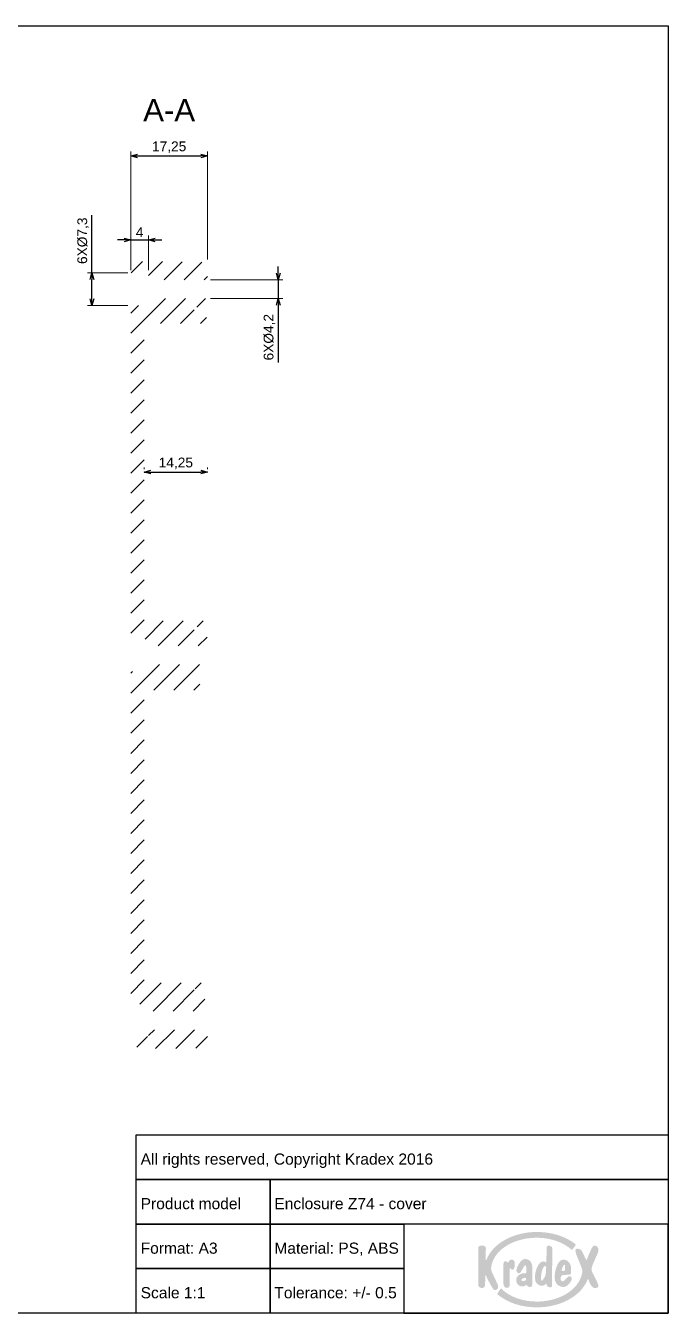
# Paper-space layout 'Cover' of a CAD drawing. Header units: millimetres. Extents: x 0 to 413, y 0 to 289.
# Drawn here: x 268.7 to 412.9, y 0.4 to 289.5 of the extents above; entities that cross this region are included whole.
import ezdxf

# ---------------------------------------------------------------- set-up
doc = ezdxf.new("R2010")
doc.units = ezdxf.units.MM
doc.layers.add('MD_Annotation', color=7, linetype='Continuous', lineweight=25)
doc.layers.add('MD_Hatching', color=7, linetype='Continuous', lineweight=25)
doc.layers.add('Tabelka', color=7, linetype='Continuous')
doc.styles.get("Standard").update_dxf_attribs({"font": 'arial.ttf'})
doc.dimstyles.new('ISO-25', dxfattribs={"dimtxt": 2.2, "dimasz": 1.5, "dimexe": 1, "dimexo": 0.625, "dimtad": 1, "dimrnd": 0.05, "dimtxsty": 'Standard', "dimblk": 'OPEN30', "dimcen": 2.5, "dimadec": 0, "dimazin": 0, "dimtfac": 1, "dimtmove": 0, "dimatfit": 3, "dimfxl": 0, "dimlwe": 18, "dimarcsym": 0})

# ---------------------------------------------------------------- blocks, each defined once
blk = doc.blocks.new('_Open30')
at = {"color": 0, "linetype": 'ByBlock', "lineweight": -2}
for p, q in [((-1, 0.27), (0, 0)), ((0, 0), (-1, -0.27)), ((0, 0), (-1, 0))]:
    blk.add_line(p, q, dxfattribs=at)
blk = doc.blocks.new('*D19')
at = {"layer": 'Defpoints', "color": 0}
for p in [(309.52, 260.25), (292.27, 234.99), (309.52, 236.39)]:
    blk.add_point(p, dxfattribs=at)
at = {"layer": 'MD_Annotation', "color": 0, "lineweight": 18}
for p, q in [((292.27, 235.62), (292.27, 261.25)), ((309.52, 237.02), (309.52, 261.25))]:
    blk.add_line(p, q, dxfattribs=at)
at = {"layer": 'MD_Annotation', "color": 0, "lineweight": -2}
blk.add_line((293.77, 260.25), (308.02, 260.25), dxfattribs=at)
at = {"layer": 'MD_Annotation', "color": 0, "lineweight": -2, "xscale": 1.5, "yscale": 1.5, "zscale": 1.5, "rotation": 180}
blk.add_blockref('_Open30', (292.27, 260.25), dxfattribs=at)
at = {"layer": 'MD_Annotation', "color": 0, "lineweight": -2, "xscale": 1.5, "yscale": 1.5, "zscale": 1.5}
blk.add_blockref('_Open30', (309.52, 260.25), dxfattribs=at)
at = {"layer": 'MD_Annotation', "color": 0, "insert": (300.9, 262.19), "char_height": 2.2, "attachment_point": 5}
blk.add_mtext('17,25', dxfattribs=at)
blk = doc.blocks.new('*D28')
at = {"layer": 'Defpoints', "color": 0}
for p in [(283.58, 233.99), (292.27, 233.99), (292.27, 226.69)]:
    blk.add_point(p, dxfattribs=at)
at = {"layer": 'MD_Annotation', "color": 0, "lineweight": -2}
for p, q in [((283.58, 233.99), (283.58, 246.91)), ((283.58, 228.19), (283.58, 232.49))]:
    blk.add_line(p, q, dxfattribs=at)
at = {"layer": 'MD_Annotation', "color": 0, "lineweight": 18}
for p, q in [((291.65, 233.99), (282.58, 233.99)), ((291.65, 226.69), (282.58, 226.69))]:
    blk.add_line(p, q, dxfattribs=at)
at = {"layer": 'MD_Annotation', "color": 0, "lineweight": -2, "xscale": 1.5, "yscale": 1.5, "zscale": 1.5}
for p, rotation in [((283.58, 233.99), 90), ((283.58, 226.69), 270)]:
    blk.add_blockref('_Open30', p, dxfattribs=dict(at, rotation=rotation))
at = {"layer": 'MD_Annotation', "color": 0, "insert": (281.6, 241.2), "char_height": 2.2, "attachment_point": 5, "rotation": 90}
blk.add_mtext('6X%%C7,3', dxfattribs=at)
blk = doc.blocks.new('*D29')
at = {"layer": 'Defpoints', "color": 0}
for p in [(309.52, 232.44), (309.52, 228.24), (325.38, 228.24)]:
    blk.add_point(p, dxfattribs=at)
at = {"layer": 'MD_Annotation', "color": 0, "lineweight": -2}
for p, q in [((325.38, 233.94), (325.38, 235.44)), ((325.38, 232.44), (325.38, 228.24)), ((325.38, 226.74), (325.38, 213.85))]:
    blk.add_line(p, q, dxfattribs=at)
at = {"layer": 'MD_Annotation', "color": 0, "lineweight": 18}
for p, q in [((310.15, 232.44), (326.38, 232.44)), ((310.15, 228.24), (326.38, 228.24))]:
    blk.add_line(p, q, dxfattribs=at)
at = {"layer": 'MD_Annotation', "color": 0, "lineweight": -2, "xscale": 1.5, "yscale": 1.5, "zscale": 1.5}
for p, rotation in [((325.38, 232.44), 270), ((325.38, 228.24), 90)]:
    blk.add_blockref('_Open30', p, dxfattribs=dict(at, rotation=rotation))
at = {"layer": 'MD_Annotation', "color": 0, "insert": (323.4, 219.55), "char_height": 2.2, "attachment_point": 5, "rotation": 90}
blk.add_mtext('6X%%C4,2', dxfattribs=at)
blk = doc.blocks.new('*D30')
at = {"layer": 'Defpoints', "color": 0}
for p in [(296.27, 241.38), (292.27, 233.99), (296.27, 233.99)]:
    blk.add_point(p, dxfattribs=at)
at = {"layer": 'MD_Annotation', "color": 0, "lineweight": -2}
for p, q in [((290.77, 241.38), (289.27, 241.38)), ((292.27, 241.38), (296.27, 241.38)), ((297.77, 241.38), (299.27, 241.38))]:
    blk.add_line(p, q, dxfattribs=at)
at = {"layer": 'MD_Annotation', "color": 0, "lineweight": 18}
for p, q in [((292.27, 234.62), (292.27, 242.38)), ((296.27, 234.62), (296.27, 242.38))]:
    blk.add_line(p, q, dxfattribs=at)
at = {"layer": 'MD_Annotation', "color": 0, "lineweight": -2, "xscale": 1.5, "yscale": 1.5, "zscale": 1.5}
blk.add_blockref('_Open30', (292.27, 241.38), dxfattribs=at)
at = {"layer": 'MD_Annotation', "color": 0, "lineweight": -2, "xscale": 1.5, "yscale": 1.5, "zscale": 1.5, "rotation": 180}
blk.add_blockref('_Open30', (296.27, 241.38), dxfattribs=at)
at = {"layer": 'MD_Annotation', "color": 0, "insert": (294.27, 243.11), "char_height": 2.2, "attachment_point": 5}
blk.add_mtext('4', dxfattribs=at)
blk = doc.blocks.new('*D46')
at = {"layer": 'Defpoints', "color": 0}
for p in [(295.27, 189.27), (309.52, 189.27), (309.52, 189.27)]:
    blk.add_point(p, dxfattribs=at)
at = {"layer": 'MD_Annotation', "color": 0, "lineweight": 18}
for p, q in [((295.27, 189.89), (295.27, 190.27)), ((309.52, 189.89), (309.52, 190.27))]:
    blk.add_line(p, q, dxfattribs=at)
at = {"layer": 'MD_Annotation', "color": 0, "lineweight": -2}
blk.add_line((296.77, 189.27), (308.02, 189.27), dxfattribs=at)
at = {"layer": 'MD_Annotation', "color": 0, "lineweight": -2, "xscale": 1.5, "yscale": 1.5, "zscale": 1.5, "rotation": 180}
blk.add_blockref('_Open30', (295.27, 189.27), dxfattribs=at)
at = {"layer": 'MD_Annotation', "color": 0, "lineweight": -2, "xscale": 1.5, "yscale": 1.5, "zscale": 1.5}
blk.add_blockref('_Open30', (309.52, 189.27), dxfattribs=at)
at = {"layer": 'MD_Annotation', "color": 0, "insert": (302.4, 191.22), "char_height": 2.2, "attachment_point": 5}
blk.add_mtext('14,25', dxfattribs=at)

psp = doc.layouts.new('Cover')

# ---------------------------------------------------------------- hatches: boundary and pattern name
at = {"layer": 'MD_Hatching'}
h = psp.add_hatch(dxfattribs=at)
h.set_pattern_fill('ANSI31', color=256, style=0)
h.paths.add_polyline_path([(296.271, 233.993), (296.271, 232.443), (309.521, 232.443), (309.521, 236.393), (293.864, 236.586), (292.271, 234.993), (292.271, 233.993)], flags=0)
h.paths.add_polyline_path([(309.521, 59.993), (309.521, 64.093), (296.271, 64.093), (296.271, 62.543), (292.271, 62.543), (292.271, 61.543), (294.012, 59.803)], flags=0)
h.paths.add_polyline_path([(309.521, 141.644), (306.521, 141.644), (306.521, 143.945), (309.521, 143.945), (309.521, 146.043), (296.271, 146.043), (296.271, 144.493), (292.271, 144.493), (292.271, 69.843), (296.271, 69.843), (296.271, 68.293), (309.521, 68.293), (309.521, 70.943), (306.521, 70.943), (306.521, 73.243), (309.521, 73.243), (309.521, 74.593), (295.271, 74.593), (295.271, 140.294), (309.521, 140.294)], flags=0)
h.paths.add_polyline_path([(309.521, 223.993), (306.521, 223.993), (306.521, 226.293), (309.521, 226.293), (309.521, 228.243), (296.271, 228.243), (296.271, 226.693), (292.271, 226.693), (292.271, 151.793), (296.271, 151.793), (296.271, 150.243), (309.521, 150.243), (309.521, 152.242), (306.521, 152.242), (306.521, 154.543), (309.521, 154.543), (309.521, 155.893), (295.271, 155.893), (295.271, 222.643), (309.521, 222.643)], flags=0)
at = {"layer": 'Tabelka'}
h = psp.add_hatch(color=154, dxfattribs=at)
h.dxf.hatch_style = 2
edge = h.paths.add_edge_path()
edge.add_spline(control_points=[(374.452, 7.247), (374.452, 7.247), (373.51, 9.264), (373.51, 9.264), (373.027, 10.278), (373.135, 10.371), (373.142, 10.652), (373.153, 10.78), (373.198, 11.025), (373.272, 11.395), (374.146, 14.885), (378.349, 17.396), (383.431, 17.396), (386.539, 17.396), (389.31, 16.365), (391.14, 14.764), (391.212, 14.701), (391.303, 14.674), (391.367, 14.764), (391.407, 14.82), (392.038, 15.653), (392.08, 15.707), (392.146, 15.792), (392.165, 15.888), (392.046, 15.98), (389.902, 17.647), (386.835, 18.687), (383.431, 18.687), (378.361, 18.687), (374.042, 16.376), (372.395, 13.137), (372.349, 13.042), (372.337, 13.015), (372.282, 12.902), (371.992, 12.2), (371.912, 12.087), (371.925, 12.885), (371.925, 12.885), (371.954, 15.023), (371.954, 15.023), (371.962, 15.529), (371.572, 15.657), (370.946, 15.643), (370.473, 15.632), (370.267, 15.43), (370.265, 15.079), (370.265, 15.079), (370.237, 6.899), (370.237, 6.899), (370.236, 6.511), (370.504, 6.128), (371.014, 6.11), (371.55, 6.091), (371.745, 6.413), (371.758, 6.673), (371.809, 7.708), (371.835, 8.228), (371.835, 8.551), (371.822, 9.37), (371.941, 8.97), (372.117, 8.593), (372.491, 7.782), (373.016, 6.81), (373.551, 5.937), (373.732, 5.642), (374.111, 5.562), (374.417, 5.765), (374.999, 6.148), (374.635, 6.841), (374.452, 7.247), (374.452, 7.247), (374.452, 7.247), (374.452, 7.247)], knot_values=[0, 0, 0, 0, 1, 1, 1, 2, 2, 2, 3, 3, 3, 4, 4, 4, 5, 5, 5, 6, 6, 6, 7, 7, 7, 8, 8, 8, 9, 9, 9, 10, 10, 10, 11, 11, 11, 12, 12, 12, 13, 13, 13, 14, 14, 14, 15, 15, 15, 16, 16, 16, 17, 17, 17, 18, 18, 18, 19, 19, 19, 20, 20, 20, 21, 21, 21, 22, 22, 22, 23, 23, 23, 24, 24, 24, 24], degree=3, periodic=0)
edge = h.paths.add_edge_path()
edge.add_spline(control_points=[(377.608, 10.37), (377.838, 9.943), (378.434, 10.331), (378.434, 10.967), (378.434, 11.118), (378.434, 11.762), (378.434, 11.762), (378.434, 12.235), (378.124, 12.461), (377.8, 12.461), (377.45, 12.461), (377.269, 12.368), (377.164, 12.19), (377.123, 12.12), (377.078, 11.803), (376.901, 11.82), (376.725, 11.838), (376.678, 12.118), (376.371, 12.125), (376.119, 12.125), (375.9, 11.996), (375.9, 11.471), (375.9, 11.471), (375.9, 7.082), (375.9, 7.082), (375.9, 6.713), (376.107, 6.146), (376.65, 6.146), (377.151, 6.146), (377.263, 6.431), (377.267, 6.631), (377.267, 6.631), (377.259, 8.829), (377.281, 9.924), (377.294, 10.585), (377.357, 10.834), (377.608, 10.37), (377.608, 10.37), (377.608, 10.37), (377.608, 10.37)], knot_values=[0, 0, 0, 0, 1, 1, 1, 2, 2, 2, 3, 3, 3, 4, 4, 4, 5, 5, 5, 6, 6, 6, 7, 7, 7, 8, 8, 8, 9, 9, 9, 10, 10, 10, 11, 11, 11, 12, 12, 12, 13, 13, 13, 13], degree=3, periodic=0)
edge = h.paths.add_edge_path()
edge.add_spline(control_points=[(380.165, 9.394), (379.577, 9.272), (378.815, 8.763), (378.76, 8.009), (378.687, 7.019), (379.545, 6.261), (380.473, 6.521), (380.938, 6.651), (380.932, 6.996), (381.167, 6.685), (381.288, 6.524), (381.455, 6.324), (381.767, 6.324), (382.111, 6.324), (382.288, 6.449), (382.342, 6.756), (382.414, 7.162), (382.367, 10.996), (382.344, 11.135), (382.272, 11.581), (382.134, 11.939), (381.864, 12.184), (381.591, 12.432), (381.011, 12.684), (380.633, 12.632), (379.928, 12.535), (379.361, 11.557), (379.097, 11.03), (379.001, 10.839), (378.614, 10.007), (378.904, 9.718), (378.904, 9.718), (379.067, 9.554), (379.067, 9.554), (379.309, 9.313), (379.619, 9.428), (379.747, 9.644), (379.747, 9.644), (380.288, 10.546), (380.554, 11), (380.653, 11.169), (381.053, 11.684), (381.057, 9.98), (381.059, 9.128), (380.826, 9.532), (380.165, 9.394), (380.165, 9.394), (380.165, 9.394), (380.165, 9.394)], knot_values=[0, 0, 0, 0, 1, 1, 1, 2, 2, 2, 3, 3, 3, 4, 4, 4, 5, 5, 5, 6, 6, 6, 7, 7, 7, 8, 8, 8, 9, 9, 9, 10, 10, 10, 11, 11, 11, 12, 12, 12, 13, 13, 13, 14, 14, 14, 15, 15, 15, 16, 16, 16, 16], degree=3, periodic=0)
edge = h.paths.add_edge_path()
edge.add_spline(control_points=[(380.55, 7.685), (380.17, 7.64), (379.676, 7.724), (380.037, 8.112), (380.264, 8.356), (380.451, 8.375), (380.704, 8.406), (381.134, 8.461), (381.163, 7.757), (380.55, 7.685)], knot_values=[0, 0, 0, 0, 1, 1, 1, 2, 2, 2, 3, 3, 3, 3], degree=3, periodic=0)
edge = h.paths.add_edge_path()
edge.add_spline(control_points=[(386.436, 6.264), (386.726, 6.264), (386.787, 6.337), (386.789, 6.545), (386.789, 6.545), (386.872, 14.992), (386.872, 14.992), (386.876, 15.463), (386.311, 15.61), (386.01, 15.61), (385.765, 15.61), (385.612, 15.51), (385.606, 15.237), (385.606, 15.237), (385.524, 11.821), (385.524, 11.821), (384.117, 12.96), (382.998, 10.249), (382.998, 8.874), (382.998, 7.5), (383.095, 7.397), (383.507, 7.056), (383.832, 6.787), (384.125, 6.601), (384.497, 6.601), (384.773, 6.601), (384.945, 6.647), (385.234, 6.869), (385.523, 7.091), (385.609, 7.106), (385.609, 7.106), (385.609, 7.106), (385.609, 6.815), (385.609, 6.815), (385.609, 6.52), (385.959, 6.264), (386.436, 6.264)], knot_values=[0, 0, 0, 0, 1, 1, 1, 2, 2, 2, 3, 3, 3, 4, 4, 4, 5, 5, 5, 6, 6, 6, 7, 7, 7, 8, 8, 8, 9, 9, 9, 10, 10, 10, 11, 11, 11, 12, 12, 12, 12], degree=3, periodic=0)
edge = h.paths.add_edge_path()
edge.add_spline(control_points=[(385.17, 8.585), (384.418, 7.345), (384.346, 7.496), (384.346, 8.453), (384.346, 10.036), (384.959, 11.08), (385.306, 11.08), (385.388, 11.08), (385.44, 10.996), (385.44, 10.82), (385.44, 10.083), (385.516, 9.157), (385.17, 8.585), (385.17, 8.585), (385.17, 8.585), (385.17, 8.585)], knot_values=[0, 0, 0, 0, 1, 1, 1, 2, 2, 2, 3, 3, 3, 4, 4, 4, 5, 5, 5, 5], degree=3, periodic=0)
edge = h.paths.add_edge_path()
edge.add_spline(control_points=[(389.544, 9.05), (389.544, 9.05), (390.668, 9.092), (390.668, 9.092), (390.952, 9.125), (391.052, 9.194), (391.052, 9.524), (391.052, 9.524), (391.052, 10.742), (391.052, 10.742), (391.052, 11.404), (390.623, 11.908), (390.374, 12.101), (390.128, 12.291), (389.649, 12.507), (389.26, 12.489), (388.533, 12.482), (388.033, 11.501), (387.809, 10.83), (387.554, 10.063), (387.405, 9.514), (387.405, 8.437), (387.405, 7.36), (387.959, 6.874), (388.184, 6.726), (388.972, 6.205), (389.776, 6.231), (390.248, 6.702), (390.551, 7.005), (390.982, 7.386), (391.181, 7.959), (391.243, 8.113), (391.246, 8.413), (391.074, 8.585), (390.884, 8.781), (390.64, 8.864), (390.382, 8.605), (390.382, 8.605), (389.592, 7.792), (389.592, 7.792), (389.128, 7.315), (388.569, 7.732), (388.724, 8.405), (388.852, 8.971), (389.117, 9.035), (389.544, 9.05)], knot_values=[0, 0, 0, 0, 1, 1, 1, 2, 2, 2, 3, 3, 3, 4, 4, 4, 5, 5, 5, 6, 6, 6, 7, 7, 7, 8, 8, 8, 9, 9, 9, 10, 10, 10, 11, 11, 11, 12, 12, 12, 13, 13, 13, 14, 14, 14, 15, 15, 15, 15], degree=3, periodic=0)
edge = h.paths.add_edge_path()
edge.add_spline(control_points=[(388.976, 10.194), (389.088, 10.498), (389.315, 11.344), (389.582, 11.334), (389.673, 11.33), (389.735, 11.217), (389.742, 11.048), (389.756, 10.711), (389.736, 10.617), (389.736, 10.353), (389.736, 10.15), (389.717, 10.055), (389.545, 9.997), (389.104, 9.847), (388.866, 9.9), (388.976, 10.194), (388.976, 10.194), (388.976, 10.194), (388.976, 10.194)], knot_values=[0, 0, 0, 0, 1, 1, 1, 2, 2, 2, 3, 3, 3, 4, 4, 4, 5, 5, 5, 6, 6, 6, 6], degree=3, periodic=0)
edge = h.paths.add_edge_path()
edge.add_spline(control_points=[(395.909, 9.505), (395.58, 10.17), (395.521, 10.399), (396.017, 11.544), (396.017, 11.544), (397.075, 13.987), (397.075, 13.987), (397.276, 14.452), (397.314, 15.056), (396.91, 15.383), (396.171, 15.981), (395.884, 15.561), (395.182, 13.92), (394.441, 12.19), (394.691, 12.038), (394.19, 12.97), (394.19, 12.97), (393.561, 14.285), (393.561, 14.285), (393.348, 14.731), (392.954, 14.862), (392.635, 14.925), (391.883, 15.072), (391.926, 14.431), (392.334, 13.418), (392.334, 13.418), (393.15, 11.397), (393.15, 11.397), (393.504, 10.519), (393.749, 10.137), (393.528, 9.3), (393.45, 9.005), (393.356, 8.725), (393.251, 8.454), (393.229, 8.395), (393.222, 8.379), (393.18, 8.277), (391.977, 5.275), (387.992, 3.064), (383.431, 3.064), (380.159, 3.064), (377.271, 4.147), (375.478, 5.923), (375.405, 5.993), (375.315, 5.997), (375.241, 5.919), (375.178, 5.827), (374.589, 4.946), (374.547, 4.876), (374.505, 4.806), (374.533, 4.711), (374.583, 4.67), (376.859, 2.78), (379.906, 1.773), (383.431, 1.773), (388.624, 1.773), (393.017, 4.204), (394.582, 7.56), (394.601, 7.601), (394.625, 7.653), (394.647, 7.71), (394.981, 8.657), (394.934, 7.701), (395.507, 6.777), (395.999, 5.985), (396.545, 6.083), (396.877, 6.157), (397.322, 6.256), (397.299, 6.695), (396.945, 7.408), (396.945, 7.408), (395.909, 9.505), (395.909, 9.505), (395.909, 9.505), (395.909, 9.505), (395.909, 9.505)], knot_values=[0, 0, 0, 0, 1, 1, 1, 2, 2, 2, 3, 3, 3, 4, 4, 4, 5, 5, 5, 6, 6, 6, 7, 7, 7, 8, 8, 8, 9, 9, 9, 10, 10, 10, 11, 11, 11, 12, 12, 12, 13, 13, 13, 14, 14, 14, 15, 15, 15, 16, 16, 16, 17, 17, 17, 18, 18, 18, 19, 19, 19, 20, 20, 20, 21, 21, 21, 22, 22, 22, 23, 23, 23, 24, 24, 24, 25, 25, 25, 25], degree=3, periodic=0)

# ---------------------------------------------------------------- linework, layer by layer
for points in [[(0.272, 289.465), (412.876, 289.434), (412.876, 0.446), (0.272, 0.477)], [(412.876, 30.477), (293.528, 30.477), (293.528, 40.477), (412.876, 40.477)], [(323.528, 20.477), (293.528, 20.477), (293.528, 30.477), (323.528, 30.477)], [(412.876, 20.477), (323.528, 20.477), (323.528, 30.477), (412.876, 30.477)], [(323.528, 10.477), (293.528, 10.477), (293.528, 20.477), (323.528, 20.477)], [(353.528, 10.477), (323.528, 10.477), (323.528, 20.477), (353.528, 20.477)], [(412.876, 20.477), (353.528, 20.477), (353.528, 0.477), (412.876, 0.446)], [(323.528, 0.477), (293.528, 0.477), (293.528, 10.477), (323.528, 10.477)], [(353.528, 0.477), (323.528, 0.477), (323.528, 10.477), (353.528, 10.477)]]:
    psp.add_lwpolyline(points, close=True, dxfattribs=at)

# ---------------------------------------------------------------- texts
at = {"insert": (293.528, 40.477), "char_height": 2.5, "attachment_point": 1}
psp.add_mtext_dynamic_manual_height_columns('\\P All rights reserved, Copyright Kradex 2016', width=120, gutter_width=12.5, heights=[0], dxfattribs=at)
at = {"layer": 'MD_Annotation', "color": 7, "insert": (300.896, 268.034), "char_height": 5, "width": 14.16439, "attachment_point": 8}
psp.add_mtext('A-A', dxfattribs=at)
at = {"layer": 'Tabelka', "char_height": 2.5, "attachment_point": 1}
for s, width, heights, insert in [('{\\W7.7293;  }\\P Product model', 30, [9.962], (293.528, 30.477)), ('\\P Enclosure Z74 - cover ', 90, [7.412], (323.528, 30.477)), ('\\P Format: A3', 30, [0], (293.528, 20.477)), ('\\P Material: PS, ABS', 30, [0], (323.528, 20.477)), ('\\P Scale 1:1', 30, [0], (293.528, 10.477)), ('\\P Tolerance: +/- 0.5', 30, [0], (323.528, 10.477))]:
    psp.add_mtext_dynamic_manual_height_columns(s, width=width, gutter_width=12.5, heights=heights, dxfattribs=dict(at, insert=insert))

# ---------------------------------------------------------------- dimensions: what is measured, and where the dimension line sits
at = {"layer": 'MD_Annotation'}
for base, p1, p2, picture, middle in [((309.521, 260.247), (292.271, 234.993), (309.521, 236.393), '*D19', (300.896, 262.194)), ((296.271, 241.381), (292.271, 233.993), (296.271, 233.993), '*D30', (294.271, 243.106))]:
    dim = psp.add_linear_dim(base=base, p1=p1, p2=p2, angle=180, dimstyle='ISO-25', override={"dimlfac": -1}, dxfattribs=at)
    dim.commit()
    dim.dimension.update_dxf_attribs({"geometry": picture, "text_midpoint": middle})
for base, p1, p2, angle, picture, middle in [((283.58, 233.993), (292.271, 226.693), (292.271, 233.993), 270, '*D28', (281.597, 241.202)), ((325.382, 228.243), (309.521, 232.443), (309.521, 228.243), 90, '*D29', (323.398, 219.546))]:
    dim = psp.add_linear_dim(base=base, p1=p1, p2=p2, angle=angle, text='6X%%C<>', dimstyle='ISO-25', override={"dimlfac": -1, "dimpost": ''}, dxfattribs=at)
    dim.commit()
    dim.dimension.update_dxf_attribs({"geometry": picture, "text_midpoint": middle})
dim = psp.add_linear_dim(base=(309.521, 189.268), p1=(295.271, 189.268), p2=(309.521, 189.268), dimstyle='ISO-25', override={"dimlfac": -1}, dxfattribs=at)
dim.commit()
dim.dimension.update_dxf_attribs({"geometry": '*D46', "text_midpoint": (302.396, 191.216)})

doc.saveas('drawing.dxf')
